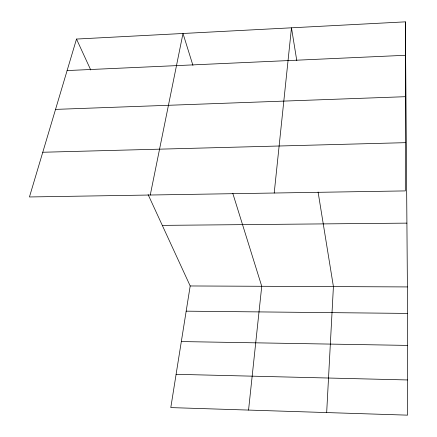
<?xml version="1.0" encoding="UTF-8"?>
<svg xmlns="http://www.w3.org/2000/svg" width="437" height="437" viewBox="0 0 437 437"><rect width="100%" height="100%" fill="white"/><g stroke="black" fill="none" stroke-linecap="round" stroke-linejoin="round"><path stroke-width="0.66" d="M405.372 21.85L405.317 190.909L29.448 196.961L76.502 39.057L405.372 21.85L407.399 286.929L407.552 415.15L170.796 407.595L190.193 285.962L148.105 194.558M326.674 412.566L333.415 286.601L318.087 192.029M274.207 193.023L291.474 27.81L296.799 60.688M248.555 410.075L261.741 286.279L232.812 193.416M150.262 195.017L182.994 33.485L192.935 65.392M67.112 70.565L405.361 55.291M55.548 109.387L405.35 96.692M42.771 152.251L405.334 142.67M162.296 225.377L406.907 223.127M190.193 285.962L407.399 286.929M186.173 311.166L407.426 313.411M181.328 341.565L407.47 345.405M176.106 374.312L407.508 379.955M76.502 39.057L90.738 69.969"/></g></svg>
